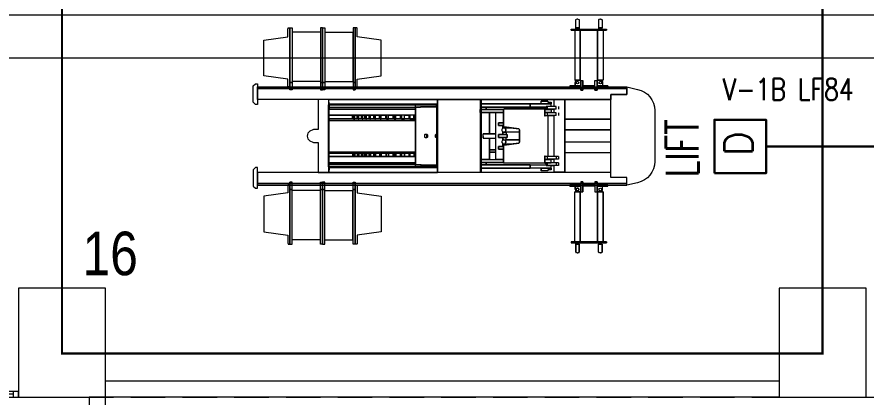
# Model space of a CAD drawing. Header units: metres. Extents: x -13621 to 152406, y -16073 to 22221.
# Drawn here: x 2259 to 3040, y 0 to 349 of the extents above; entities that cross this region are included whole.
import ezdxf
from ezdxf.enums import TextEntityAlignment as Align

# ---------------------------------------------------------------- set-up
doc = ezdxf.new("R2010")
doc.units = ezdxf.units.M
doc.header["$LTSCALE"] = 100
doc.header["$MEASUREMENT"] = 0
for name, pattern in [('DOT2', [0.125, 0, -0.125]), ('HIDDEN', [0.375, 0.25, -0.125]), ('HIDDEN2', [4.7625, 3.175, -1.5875])]:
    doc.linetypes.add(name, pattern=pattern)
doc.layers.get('0').update_dxf_attribs({"color": 9, "lineweight": 9})
for name, color, linetype, lineweight in [('00', 9, 'Continuous', 9), ('01', 9, 'Continuous', 9), ('06B', 9, 'Continuous', 9), ('06D', 9, 'Continuous', 9), ('10', 9, 'Continuous', 9), ('15', 9, 'Continuous', 9), ('20', 9, 'DOT2', 9), ('21', 9, 'Continuous', 9), ('32-ekipman', 9, 'Continuous', 9), ('Data  Tavan', 170, 'Continuous', 30), ('E-DATA LIFT PRIZI', 7, 'Continuous', 30), ('E-YAZI', 7, 'Continuous', 30)]:
    doc.layers.add(name, color=color, linetype=linetype, lineweight=lineweight)
doc.styles.add('E-YAZI', font='txttw.shx')
doc.styles.add('MuuM_TEXT-STANDART', font='ARIALN.TTF')

# ---------------------------------------------------------------- blocks, each defined once
blk = doc.blocks.new('E-DATA LIFT PRIZI')
at = {"layer": 'E-DATA LIFT PRIZI', "color": 2}
blk.add_line((0, 0), (0, 41.99), dxfattribs=at)
blk.add_lwpolyline([(-24.58, 89.56), (24.58, 89.56), (24.58, 41.99), (-24.58, 41.99)], close=True, dxfattribs=at)
at = {"layer": 'E-DATA LIFT PRIZI', "color": 2, "style": 'E-YAZI', "width": 0.7}
blk.add_text('LIFT', height=30, dxfattribs=at).set_placement((-28.02, 104.21))
at = {"layer": 'E-DATA LIFT PRIZI', "color": 2, "style": 'E-YAZI'}
blk.add_text('D', height=25.6, dxfattribs=at).set_placement((-8.79, 54.59))
blk = doc.blocks.new('2.bod.sitatik')
at = {"layer": '01'}
for points in [[(2260, -8630), (2340, -8630), (2340, -8530), (2260, -8530)], [(2960, -8630), (3040, -8630), (3040, -8530), (2960, -8530)]]:
    blk.add_lwpolyline(points, close=True, dxfattribs=at)
blk = doc.blocks.new('p-işyeri')
at = {"color": 0, "const_width": 2}
blk.add_lwpolyline([(200, 0), (200, 700), (-200, 700), (-200, 0)], close=True, dxfattribs=at)
blk = doc.blocks.new('A$C599603B5')
at = {"linetype": 'Continuous'}
for p, q in [((1.4089, 2.9978), (1.4089, 3.655)), ((0.0786, 3.371), (0.0786, 3.3364)), ((2.0691, 3.371), (2.0691, 3.3364)), ((0.5826, 3.3564), (0.0786, 3.3564)), ((0.0786, 3.3564), (0.6506, 3.3564)), ((0.0786, 3.3564), (0.0786, 3.3364)), ((0.0786, 3.3564), (0.0786, 3.3364)), ((0.0786, 3.3564), (0.5826, 3.3564)), ((0.0786, 3.3364), (0.6506, 3.3364)), ((0.0786, 3.3364), (0.5826, 3.3364)), ((0.1186, 3.0769), (0.1186, 3.3359)), ((0.1186, 3.3359), (0.5716, 3.3359)), ((0.1186, 3.0769), (0.1186, 3.3359)), ((0.5716, 3.0769), (0.5716, 3.3359)), ((0.5716, 3.0769), (0.5716, 3.3359)), ((0.5826, 3.3364), (0.5826, 3.3564)), ((0.5826, 3.3364), (0.5826, 3.3564)), ((0.5826, 3.3564), (0.5826, 3.3364)), ((0.6506, 3.3564), (0.5826, 3.3564)), ((0.5826, 3.3364), (0.6506, 3.3364)), ((0.6381, 3.0764), (0.6381, 3.3364)), ((0.6506, 3.3364), (0.6506, 3.3564)), ((0.6506, 3.3364), (0.6506, 3.3564)), ((2.0691, 3.3564), (1.4971, 3.3564)), ((1.4971, 3.3364), (1.4971, 3.3564)), ((1.4971, 3.3364), (1.4971, 3.3564)), ((1.4971, 3.3564), (1.5651, 3.3564)), ((2.0691, 3.3364), (1.4971, 3.3364)), ((1.5651, 3.3364), (1.4971, 3.3364)), ((1.5096, 3.0764), (1.5096, 3.3364)), ((1.5651, 3.3564), (2.0691, 3.3564)), ((1.5651, 3.3364), (1.5651, 3.3564)), ((1.5651, 3.3364), (1.5651, 3.3564)), ((1.5651, 3.3564), (1.5651, 3.3364)), ((2.0691, 3.3564), (1.5651, 3.3564)), ((2.0691, 3.3364), (1.5651, 3.3364)), ((1.5761, 3.0769), (1.5761, 3.3359)), ((2.0291, 3.3359), (1.5761, 3.3359)), ((1.5761, 3.0769), (1.5761, 3.3359)), ((2.0291, 3.0769), (2.0291, 3.3359)), ((2.0291, 3.0769), (2.0291, 3.3359)), ((2.0691, 3.3564), (2.0691, 3.3364)), ((2.0691, 3.3564), (2.0691, 3.3364)), ((0.0786, 3.0764), (0.6506, 3.0764)), ((0.0786, 3.0564), (0.0786, 3.0764)), ((0.0786, 3.0564), (0.0786, 3.0764)), ((0.0786, 3.0764), (0.5826, 3.0764)), ((0.0786, 3.0564), (0.6506, 3.0564)), ((0.0786, 3.0564), (0.0786, 3.0364)), ((0.0786, 3.0564), (0.0786, 3.0364)), ((0.5826, 3.0564), (0.0786, 3.0564)), ((0.0786, 3.0564), (0.6506, 3.0564)), ((0.5826, 3.0564), (0.0786, 3.0564)), ((0.1186, 3.0769), (0.5716, 3.0769)), ((0.5826, 3.0764), (0.5826, 3.0564)), ((0.5826, 3.0764), (0.5826, 3.0564)), ((0.5826, 3.0564), (0.5826, 3.0764)), ((0.5826, 3.0764), (0.6506, 3.0764)), ((0.5826, 3.0364), (0.5826, 3.0564)), ((0.5826, 3.0364), (0.5826, 3.0564)), ((0.5826, 3.0564), (0.5826, 3.0364)), ((0.6506, 3.0564), (0.5826, 3.0564)), ((0.6506, 3.0564), (0.5826, 3.0564)), ((0.6506, 3.0764), (0.6506, 3.0564)), ((0.6506, 3.0764), (0.6506, 3.0564)), ((0.6506, 3.0364), (0.6506, 3.0564)), ((0.6506, 3.0364), (0.6506, 3.0564)), ((2.0691, 3.0764), (1.4971, 3.0764)), ((1.4971, 3.0764), (1.4971, 3.0564)), ((1.5651, 3.0764), (1.4971, 3.0764)), ((1.4971, 3.0764), (1.4971, 3.0564)), ((2.0691, 3.0564), (1.4971, 3.0564)), ((1.4971, 3.0364), (1.4971, 3.0564)), ((1.4971, 3.0364), (1.4971, 3.0564)), ((1.4971, 3.0564), (1.5651, 3.0564)), ((2.0691, 3.0564), (1.4971, 3.0564)), ((1.4971, 3.0564), (1.5651, 3.0564)), ((1.5651, 3.0764), (1.5651, 3.0564)), ((2.0691, 3.0764), (1.5651, 3.0764)), ((1.5651, 3.0764), (1.5651, 3.0564)), ((1.5651, 3.0564), (1.5651, 3.0764)), ((1.5651, 3.0364), (1.5651, 3.0564)), ((1.5651, 3.0364), (1.5651, 3.0564)), ((1.5651, 3.0564), (2.0691, 3.0564)), ((1.5651, 3.0564), (1.5651, 3.0364)), ((1.5651, 3.0564), (2.0691, 3.0564)), ((2.0291, 3.0769), (1.5761, 3.0769)), ((2.0691, 3.0564), (2.0691, 3.0764)), ((2.0691, 3.0564), (2.0691, 3.0764)), ((2.0691, 3.0564), (2.0691, 3.0364)), ((2.0691, 3.0564), (2.0691, 3.0364)), ((0.0786, 3.0364), (0.6506, 3.0364)), ((0.0786, 3.0364), (0.5826, 3.0364)), ((0.1186, 3.0359), (0.5716, 3.0359)), ((0.1186, 3.0359), (0.1186, 2.7769)), ((0.1186, 3.0359), (0.1186, 2.7769)), ((0.5716, 3.0359), (0.5716, 2.7769)), ((0.5716, 3.0359), (0.5716, 2.7769)), ((0.5826, 3.0364), (0.6506, 3.0364)), ((0.6381, 3.0364), (0.6381, 2.7764)), ((1.3592, 3.0065), (0.7892, 3.0065)), ((0.7892, 3.0055), (0.7892, 2.0065)), ((0.7892, 3.0005), (1.3592, 3.0005)), ((0.7892, 2.9945), (1.3592, 2.9945)), ((0.8132, 2.9945), (0.8132, 2.2025)), ((0.8272, 2.9945), (0.8272, 2.2025)), ((0.8842, 2.9945), (0.8842, 2.7715)), ((0.9157, 2.7715), (0.9157, 2.9945)), ((0.9262, 2.2025), (0.9262, 2.9945)), ((1.2162, 2.2025), (1.2162, 2.9945)), ((1.2327, 2.7715), (1.2327, 2.9945)), ((1.2642, 2.9945), (1.2642, 2.7715)), ((1.3212, 2.9945), (1.3212, 2.2025)), ((1.3352, 2.9945), (1.3352, 2.2025)), ((1.3592, 3.0055), (1.3592, 2.0065)), ((1.4089, 2.9965), (1.4089, 0.405)), ((2.0691, 3.0364), (1.4971, 3.0364)), ((1.5651, 3.0364), (1.4971, 3.0364)), ((1.5096, 3.0364), (1.5096, 2.7764)), ((2.0691, 3.0364), (1.5651, 3.0364)), ((2.0291, 3.0359), (1.5761, 3.0359)), ((1.5761, 3.0359), (1.5761, 2.7769)), ((1.5761, 3.0359), (1.5761, 2.7769)), ((2.0291, 3.0359), (2.0291, 2.7769)), ((2.0291, 3.0359), (2.0291, 2.7769)), ((0.0786, 2.7418), (0.0786, 2.7764)), ((0.0786, 2.7764), (0.6506, 2.7764)), ((0.0786, 2.7564), (0.0786, 2.7764)), ((0.0786, 2.7564), (0.0786, 2.7764)), ((0.0786, 2.7764), (0.5826, 2.7764)), ((0.5826, 2.7564), (0.0786, 2.7564)), ((0.0786, 2.7564), (0.6506, 2.7564)), ((0.0786, 2.7564), (0.5826, 2.7564)), ((0.1186, 2.7769), (0.5716, 2.7769)), ((0.5826, 2.7764), (0.5826, 2.7564)), ((0.5826, 2.7764), (0.5826, 2.7564)), ((0.5826, 2.7564), (0.5826, 2.7764)), ((0.5826, 2.7764), (0.6506, 2.7764)), ((0.6506, 2.7564), (0.5826, 2.7564)), ((0.6506, 2.7764), (0.6506, 2.7564)), ((0.6506, 2.7764), (0.6506, 2.7564)), ((0.9157, 2.7825), (0.8842, 2.7825)), ((0.8842, 2.7715), (0.9157, 2.7715)), ((0.8842, 2.7605), (0.8842, 2.7295)), ((0.9157, 2.7605), (0.8842, 2.7605)), ((0.9157, 2.7373), (0.8842, 2.7373)), ((0.9067, 2.7295), (0.9067, 2.7373)), ((0.9157, 2.7373), (0.9157, 2.7605)), ((1.2327, 2.7825), (1.2642, 2.7825)), ((1.2642, 2.7715), (1.2327, 2.7715)), ((1.2327, 2.7373), (1.2327, 2.7605)), ((1.2327, 2.7605), (1.2642, 2.7605)), ((1.2327, 2.7373), (1.2642, 2.7373)), ((1.2417, 2.7295), (1.2417, 2.7373)), ((1.2642, 2.7605), (1.2642, 2.7295)), ((2.0691, 2.7764), (1.4971, 2.7764)), ((1.4971, 2.7764), (1.4971, 2.7564)), ((1.5651, 2.7764), (1.4971, 2.7764)), ((1.4971, 2.7764), (1.4971, 2.7564)), ((2.0691, 2.7564), (1.4971, 2.7564)), ((1.4971, 2.7564), (1.5651, 2.7564)), ((1.5651, 2.7764), (1.5651, 2.7564)), ((2.0691, 2.7764), (1.5651, 2.7764)), ((1.5651, 2.7764), (1.5651, 2.7564)), ((1.5651, 2.7564), (1.5651, 2.7764)), ((1.5651, 2.7564), (2.0691, 2.7564)), ((2.0691, 2.7564), (1.5651, 2.7564)), ((2.0291, 2.7769), (1.5761, 2.7769)), ((2.0691, 2.7418), (2.0691, 2.7764)), ((2.0691, 2.7564), (2.0691, 2.7764)), ((2.0691, 2.7564), (2.0691, 2.7764)), ((0.8842, 2.7295), (0.9067, 2.7295)), ((0.8842, 2.7225), (0.8842, 2.6915)), ((0.9157, 2.7225), (0.8842, 2.7225)), ((0.9157, 2.6993), (0.8842, 2.6993)), ((0.8842, 2.6915), (0.9067, 2.6915)), ((0.8842, 2.6845), (0.8842, 2.659)), ((0.9157, 2.6845), (0.8842, 2.6845)), ((0.9157, 2.6668), (0.8842, 2.6668)), ((0.8842, 2.659), (0.9067, 2.659)), ((0.9067, 2.6915), (0.9067, 2.6993)), ((0.9067, 2.659), (0.9067, 2.6668)), ((0.9157, 2.6993), (0.9157, 2.7225)), ((0.9157, 2.6668), (0.9157, 2.6845)), ((1.2327, 2.6993), (1.2327, 2.7225)), ((1.2327, 2.7225), (1.2642, 2.7225)), ((1.2327, 2.6993), (1.2642, 2.6993)), ((1.2327, 2.6668), (1.2327, 2.6845)), ((1.2327, 2.6845), (1.2642, 2.6845)), ((1.2327, 2.6668), (1.2642, 2.6668)), ((1.2642, 2.7295), (1.2417, 2.7295)), ((1.2417, 2.6915), (1.2417, 2.6993)), ((1.2642, 2.6915), (1.2417, 2.6915)), ((1.2417, 2.659), (1.2417, 2.6668)), ((1.2642, 2.659), (1.2417, 2.659)), ((1.2642, 2.7225), (1.2642, 2.6915)), ((1.2642, 2.6845), (1.2642, 2.659)), ((0.8842, 2.652), (0.8842, 2.621)), ((0.9157, 2.652), (0.8842, 2.652)), ((0.9157, 2.6288), (0.8842, 2.6288)), ((0.8842, 2.621), (0.9067, 2.621)), ((0.8842, 2.614), (0.8842, 2.5765)), ((0.9157, 2.614), (0.8842, 2.614)), ((0.9157, 2.5843), (0.8842, 2.5843)), ((0.9067, 2.621), (0.9067, 2.6288)), ((0.9067, 2.5765), (0.9067, 2.5843)), ((0.9157, 2.6288), (0.9157, 2.652)), ((0.9157, 2.5843), (0.9157, 2.614)), ((1.2327, 2.6288), (1.2327, 2.652)), ((1.2327, 2.652), (1.2642, 2.652)), ((1.2327, 2.6288), (1.2642, 2.6288)), ((1.2327, 2.5843), (1.2327, 2.614)), ((1.2327, 2.614), (1.2642, 2.614)), ((1.2327, 2.5843), (1.2642, 2.5843)), ((1.2417, 2.621), (1.2417, 2.6288)), ((1.2642, 2.621), (1.2417, 2.621)), ((1.2417, 2.5765), (1.2417, 2.5843)), ((1.2642, 2.652), (1.2642, 2.621)), ((1.2642, 2.614), (1.2642, 2.5765)), ((0.8842, 2.5765), (0.9067, 2.5765)), ((0.8842, 2.5695), (0.8842, 2.525)), ((0.9157, 2.5695), (0.8842, 2.5695)), ((0.9157, 2.5328), (0.8842, 2.5328)), ((0.8842, 2.525), (0.9067, 2.525)), ((0.8842, 2.518), (0.8842, 2.467)), ((0.9157, 2.518), (0.8842, 2.518)), ((0.9067, 2.525), (0.9067, 2.5328)), ((0.9157, 2.5328), (0.9157, 2.5695)), ((0.9157, 2.4748), (0.9157, 2.518)), ((1.2327, 2.5328), (1.2327, 2.5695)), ((1.2327, 2.5695), (1.2642, 2.5695)), ((1.2327, 2.5328), (1.2642, 2.5328)), ((1.2327, 2.4748), (1.2327, 2.518)), ((1.2327, 2.518), (1.2642, 2.518)), ((1.2642, 2.5765), (1.2417, 2.5765)), ((1.2417, 2.525), (1.2417, 2.5328)), ((1.2642, 2.525), (1.2417, 2.525)), ((1.2642, 2.5695), (1.2642, 2.525)), ((1.2642, 2.518), (1.2642, 2.467)), ((0.9157, 2.4748), (0.8842, 2.4748)), ((0.8842, 2.467), (0.9067, 2.467)), ((0.8842, 2.45), (0.8842, 2.399)), ((0.9157, 2.45), (0.8842, 2.45)), ((0.9067, 2.467), (0.9067, 2.4748)), ((0.9157, 2.4068), (0.9157, 2.45)), ((1.2327, 2.4748), (1.2642, 2.4748)), ((1.2327, 2.4068), (1.2327, 2.45)), ((1.2327, 2.45), (1.2642, 2.45)), ((1.2417, 2.467), (1.2417, 2.4748)), ((1.2642, 2.467), (1.2417, 2.467)), ((1.2642, 2.45), (1.2642, 2.399)), ((0.9157, 2.4068), (0.8842, 2.4068)), ((0.8842, 2.399), (0.9067, 2.399)), ((0.8842, 2.382), (0.8842, 2.331)), ((0.9157, 2.382), (0.8842, 2.382)), ((0.9067, 2.399), (0.9067, 2.4068)), ((0.9157, 2.3388), (0.9157, 2.382)), ((1.2327, 2.4068), (1.2642, 2.4068)), ((1.2327, 2.3388), (1.2327, 2.382)), ((1.2327, 2.382), (1.2642, 2.382)), ((1.2417, 2.399), (1.2417, 2.4068)), ((1.2642, 2.399), (1.2417, 2.399)), ((1.2642, 2.382), (1.2642, 2.331)), ((0.9157, 2.3388), (0.8842, 2.3388)), ((0.8842, 2.331), (0.9067, 2.331)), ((0.8842, 2.304), (0.8842, 2.253)), ((0.9157, 2.304), (0.8842, 2.304)), ((0.9067, 2.331), (0.9067, 2.3388)), ((0.9157, 2.2608), (0.9157, 2.304)), ((1.2327, 2.3388), (1.2642, 2.3388)), ((1.2327, 2.2608), (1.2327, 2.304)), ((1.2327, 2.304), (1.2642, 2.304)), ((1.2417, 2.331), (1.2417, 2.3388)), ((1.2642, 2.331), (1.2417, 2.331)), ((1.2642, 2.304), (1.2642, 2.253)), ((0.8092, 2.2056), (0.7892, 2.2056)), ((0.8092, 2.1565), (0.8092, 2.2055)), ((1.3382, 2.2025), (0.8102, 2.2025)), ((0.8102, 2.1504), (0.8102, 2.2025)), ((0.9157, 2.2608), (0.8842, 2.2608)), ((0.8842, 2.253), (0.9067, 2.253)), ((0.8842, 2.216), (0.8842, 2.2025)), ((0.9157, 2.216), (0.8842, 2.216)), ((0.9067, 2.253), (0.9067, 2.2608)), ((0.9157, 2.2025), (0.9157, 2.216)), ((1.2327, 2.2608), (1.2642, 2.2608)), ((1.2327, 2.2025), (1.2327, 2.216)), ((1.2327, 2.216), (1.2642, 2.216)), ((1.2417, 2.253), (1.2417, 2.2608)), ((1.2642, 2.253), (1.2417, 2.253)), ((1.2642, 2.216), (1.2642, 2.2025)), ((1.3382, 2.1504), (1.3382, 2.2025)), ((1.3592, 2.2056), (1.3392, 2.2056)), ((1.3392, 2.1565), (1.3392, 2.2055)), ((0.8052, 2.1556), (0.8062, 2.1556)), ((0.8052, 2.0065), (0.8052, 2.1556)), ((0.8052, 2.1479), (0.8062, 2.1479)), ((1.0612, 2.1116), (1.0612, 2.0959)), ((1.0872, 2.1116), (1.0864, 2.1144)), ((1.0872, 2.0959), (1.0872, 2.1116)), ((1.3432, 2.1556), (1.3422, 2.1556)), ((1.3432, 2.1479), (1.3422, 2.1479)), ((1.3432, 2.0065), (1.3432, 2.1556)), ((1.0612, 2.1036), (1.062, 2.1008)), ((1.062, 2.1008), (1.0642, 2.0984)), ((1.0841, 2.0984), (1.0864, 2.1008)), ((0.7389, 1.9985), (1.4089, 1.9985)), ((0.7389, 1.9985), (1.4089, 1.9985)), ((1.4089, 1.9975), (0.7389, 1.9975)), ((1.0612, 2.0123), (1.0612, 2.0065)), ((1.0872, 2.0123), (1.0864, 2.0151)), ((1.0872, 2.0065), (1.0872, 2.0123)), ((1.4089, 1.5975), (0.7389, 1.5975)), ((0.7389, 1.5975), (1.4089, 1.5975)), ((0.7389, 1.5975), (0.7792, 1.5975)), ((1.4092, 1.6065), (0.7392, 1.6065)), ((0.7792, 0.9555), (0.7792, 1.6065)), ((0.8092, 1.6065), (0.8092, 0.9985)), ((0.8292, 1.6065), (0.8292, 1.3906)), ((0.8592, 1.6065), (0.8592, 1.3906)), ((1.0542, 1.5754), (1.0542, 1.461)), ((1.0882, 1.5801), (1.0602, 1.5801)), ((1.0942, 1.5754), (1.0942, 1.461)), ((1.2892, 1.6065), (1.2892, 1.3906)), ((1.3192, 1.6065), (1.3192, 1.3906)), ((1.3392, 0.9985), (1.3392, 1.6065)), ((1.3692, 0.9555), (1.3692, 1.6065)), ((1.3692, 1.5975), (1.4089, 1.5975)), ((0.8092, 1.5505), (0.8292, 1.5505)), ((0.8592, 1.5212), (1.0542, 1.5212)), ((0.9262, 1.461), (0.9262, 1.5212)), ((0.9482, 1.5212), (0.9482, 1.461)), ((1.0942, 1.5212), (1.2892, 1.5212)), ((1.3192, 1.5505), (1.3392, 1.5505)), ((0.8592, 1.461), (1.2892, 1.461)), ((0.9777, 1.4382), (0.9527, 1.4382)), ((0.9527, 1.4382), (0.9527, 1.3906)), ((0.9777, 1.4382), (0.9777, 1.3906)), ((1.0617, 1.4382), (1.0617, 1.3567)), ((1.0617, 1.4382), (1.0867, 1.4382)), ((1.0867, 1.4382), (1.0867, 1.3567)), ((1.1707, 1.4382), (1.1957, 1.4382)), ((1.1707, 1.4382), (1.1707, 1.3906)), ((1.1957, 1.4382), (1.1957, 1.3906)), ((0.8242, 0.9985), (0.8242, 1.3865)), ((0.8284, 1.3905), (0.8294, 1.3906)), ((0.9807, 1.3906), (0.8294, 1.3906)), ((0.9782, 1.3942), (0.9777, 1.3942)), ((0.9992, 1.3967), (0.9782, 1.3967)), ((0.9782, 1.3906), (0.9782, 1.3967)), ((1.0092, 1.2513), (0.9907, 1.3848)), ((0.9992, 1.3667), (0.9932, 1.3667)), ((0.9992, 1.3667), (0.9992, 1.3967)), ((1.0007, 1.3942), (0.9992, 1.3942)), ((1.0004, 1.3839), (0.9997, 1.3887)), ((0.9997, 1.3201), (0.9997, 1.3692)), ((1.0402, 1.3942), (1.0387, 1.3942)), ((1.0397, 1.2456), (1.0397, 1.3692)), ((1.0402, 1.3967), (1.0612, 1.3967)), ((1.0402, 1.3967), (1.0402, 1.3667)), ((1.0402, 1.3667), (1.0612, 1.3667)), ((1.0612, 1.3967), (1.0612, 1.3667)), ((1.0617, 1.3942), (1.0612, 1.3942)), ((1.0617, 1.3692), (1.0612, 1.3692)), ((1.0617, 1.3567), (1.0867, 1.3567)), ((1.0872, 1.3942), (1.0867, 1.3942)), ((1.0872, 1.3692), (1.0867, 1.3692)), ((1.1082, 1.3967), (1.0872, 1.3967)), ((1.0872, 1.3667), (1.0872, 1.3967)), ((1.1082, 1.3667), (1.0872, 1.3667)), ((1.1082, 1.3667), (1.1082, 1.3967)), ((1.1097, 1.3942), (1.1082, 1.3942)), ((1.1094, 1.3839), (1.1087, 1.3887)), ((1.1087, 1.2456), (1.1087, 1.3692)), ((1.1577, 1.3848), (1.1392, 1.2513)), ((1.1492, 1.3942), (1.1477, 1.3942)), ((1.1487, 1.3201), (1.1487, 1.3692)), ((1.1492, 1.3967), (1.1702, 1.3967)), ((1.1492, 1.3967), (1.1492, 1.3667)), ((1.1492, 1.3667), (1.1552, 1.3667)), ((1.319, 1.3906), (1.1676, 1.3906)), ((1.1702, 1.3967), (1.1702, 1.3906)), ((1.1707, 1.3942), (1.1702, 1.3942)), ((1.3242, 0.9985), (1.3242, 1.3865)), ((1.1292, 1.2456), (1.0192, 1.2456)), ((0.8092, 1.1469), (0.7792, 1.1469)), ((1.3392, 1.1469), (1.3692, 1.1469)), ((0.7782, 1.0435), (0.7535, 1.0435)), ((0.7535, 0.9846), (0.7535, 1.0435)), ((0.7782, 0.9515), (0.7782, 1.0435)), ((1.3702, 1.0435), (1.3949, 1.0435)), ((1.3702, 0.9515), (1.3702, 1.0435)), ((1.3949, 0.9846), (1.3949, 1.0435)), ((0.8029, 0.8863), (0.8029, 0.9895)), ((0.8279, 0.9895), (0.8029, 0.9895)), ((0.8279, 0.9895), (0.8029, 0.9895)), ((0.8029, 0.9895), (0.8029, 0.9275)), ((0.8279, 0.8863), (0.8279, 0.9895)), ((0.8279, 0.9275), (0.8279, 0.9895)), ((0.8292, 1.0123), (0.8292, 0.9555)), ((0.8294, 1.0123), (0.8892, 1.0123)), ((0.8592, 1.0123), (0.8592, 0.9555)), ((0.8849, 0.9895), (0.8599, 0.9895)), ((0.8599, 0.8863), (0.8599, 0.9895)), ((0.8849, 0.9895), (0.8599, 0.9895)), ((0.8599, 0.9895), (0.8599, 0.9275)), ((0.8849, 0.8863), (0.8849, 0.9895)), ((0.8849, 0.9275), (0.8849, 0.9895)), ((0.892, 1.0097), (0.8914, 1.0091)), ((0.8922, 1.0104), (0.892, 1.0097)), ((1.2564, 1.0097), (1.2562, 1.0104)), ((1.257, 1.0091), (1.2564, 1.0097)), ((1.2592, 1.0123), (1.319, 1.0123)), ((1.2879, 0.9895), (1.2629, 0.9895)), ((1.2629, 0.9075), (1.2629, 0.9895)), ((1.2879, 0.9895), (1.2629, 0.9895)), ((1.2629, 0.9895), (1.2629, 0.9275)), ((1.2879, 0.9075), (1.2879, 0.9895)), ((1.2879, 0.9275), (1.2879, 0.9895)), ((1.2892, 1.0108), (1.2892, 0.9555)), ((1.32, 1.0122), (1.319, 1.0123)), ((1.3192, 1.0108), (1.3192, 0.9555)), ((1.3449, 0.9895), (1.3199, 0.9895)), ((1.3199, 0.9075), (1.3199, 0.9895)), ((1.3449, 0.9895), (1.3199, 0.9895)), ((1.3199, 0.9895), (1.3199, 0.9275)), ((1.3449, 0.9075), (1.3449, 0.9895)), ((1.3449, 0.9275), (1.3449, 0.9895)), ((0.8029, 0.9275), (0.7399, 0.9275)), ((0.7399, 0.8275), (0.7399, 0.9275)), ((0.8029, 0.9275), (0.7399, 0.9275)), ((0.8279, 0.9075), (0.8029, 0.9075)), ((0.8279, 0.8863), (0.8029, 0.8863)), ((0.8599, 0.9275), (0.8279, 0.9275)), ((0.8599, 0.9275), (0.8279, 0.9275)), ((0.8849, 0.9075), (0.8599, 0.9075)), ((0.8849, 0.8863), (0.8599, 0.8863)), ((1.2629, 0.9275), (0.8849, 0.9275)), ((1.2629, 0.9275), (0.8849, 0.9275)), ((1.2629, 0.9075), (1.2879, 0.9075)), ((1.2879, 0.8863), (1.2629, 0.8863)), ((1.3199, 0.9275), (1.2879, 0.9275)), ((1.3199, 0.9275), (1.2879, 0.9275)), ((1.3199, 0.9075), (1.3449, 0.9075)), ((1.3449, 0.8863), (1.3199, 0.8863)), ((1.4079, 0.9275), (1.3449, 0.9275)), ((1.4079, 0.9275), (1.3449, 0.9275)), ((1.4079, 0.8275), (1.4079, 0.9275)), ((1.4079, 0.8275), (0.7399, 0.8275)), ((0.7399, 0.8275), (0.9179, 0.8268)), ((0.9179, 0.8268), (1.0179, 0.8268)), ((0.9179, 0.405), (0.9179, 0.8268)), ((0.9179, 0.405), (0.9179, 0.8268)), ((1.0179, 0.405), (1.0179, 0.8268)), ((1.0179, 0.405), (1.0179, 0.8268)), ((1.0179, 0.8268), (1.1299, 0.8268)), ((1.1299, 0.8268), (1.2299, 0.8268)), ((1.1299, 0.8268), (1.1299, 0.405)), ((1.1299, 0.405), (1.1299, 0.8268)), ((1.2299, 0.405), (1.2299, 0.8275)), ((1.2299, 0.8275), (1.4079, 0.8275)), ((1.2299, 0.8268), (1.2299, 0.405)), ((0.0002, 0.7127), (0.0019, 0.7221)), ((0.0002, 0.7127), (0.0019, 0.7221)), ((0.0002, 0.7075), (0.0019, 0.6981)), ((0.0019, 0.6981), (0.0002, 0.7075)), ((0.08, 0.7262), (0.0068, 0.7262)), ((0.0068, 0.7262), (0.08, 0.7262)), ((0.08, 0.694), (0.08, 0.7262)), ((0.08, 0.7262), (0.08, 0.725)), ((0.08, 0.725), (0.091, 0.725)), ((0.08, 0.725), (0.08, 0.6952)), ((0.091, 0.725), (0.08, 0.725)), ((0.08, 0.725), (0.08, 0.6952)), ((0.101, 0.7681), (0.091, 0.7681)), ((0.091, 0.7681), (0.091, 0.4421)), ((0.101, 0.7681), (0.091, 0.7681)), ((0.091, 0.7681), (0.091, 0.4421)), ((0.091, 0.6952), (0.091, 0.725)), ((0.101, 0.7681), (0.101, 0.4421)), ((0.101, 0.4421), (0.101, 0.7681)), ((0.101, 0.7351), (0.561, 0.7351)), ((0.101, 0.6851), (0.101, 0.7351)), ((0.101, 0.7351), (0.561, 0.7351)), ((0.101, 0.7351), (0.561, 0.7351)), ((0.101, 0.6851), (0.101, 0.7351)), ((0.561, 0.7101), (0.561, 0.7351)), ((0.561, 0.7351), (0.561, 0.6851)), ((0.561, 0.7351), (0.561, 0.6851)), ((0.561, 0.6802), (0.561, 0.7082)), ((0.561, 0.7082), (0.561, 0.6801)), ((0.584, 0.7312), (0.612, 0.7312)), ((0.612, 0.7312), (0.584, 0.7312)), ((0.612, 0.7801), (0.622, 0.7801)), ((0.612, 0.7801), (0.612, 0.6801)), ((0.612, 0.6801), (0.612, 0.7801)), ((0.612, 0.7801), (0.622, 0.7801)), ((0.612, 0.6801), (0.612, 0.7312)), ((0.622, 0.6801), (0.622, 0.7801)), ((0.622, 0.7801), (0.622, 0.6801)), ((1.5357, 0.7801), (1.5257, 0.7801)), ((1.5257, 0.6801), (1.5257, 0.7801)), ((1.5357, 0.7801), (1.5357, 0.6801)), ((1.5637, 0.7312), (1.5357, 0.7312)), ((2.0467, 0.7351), (1.5867, 0.7351)), ((1.5867, 0.7101), (1.5867, 0.7351)), ((1.5867, 0.6802), (1.5867, 0.7082)), ((2.0467, 0.7681), (2.0567, 0.7681)), ((2.0467, 0.7681), (2.0467, 0.4421)), ((2.0567, 0.7681), (2.0567, 0.4421)), ((2.0677, 0.725), (2.0567, 0.725)), ((2.1475, 0.7127), (2.1459, 0.7221)), ((2.1475, 0.7075), (2.1459, 0.6981)), ((0.0068, 0.694), (0.08, 0.694)), ((0.08, 0.694), (0.0068, 0.694)), ((0.08, 0.6952), (0.091, 0.6952)), ((0.08, 0.6952), (0.08, 0.694)), ((0.08, 0.6952), (0.091, 0.6952)), ((0.101, 0.6851), (0.561, 0.6851)), ((0.561, 0.6851), (0.101, 0.6851)), ((0.561, 0.6851), (0.101, 0.6851)), ((0.561, 0.6801), (0.561, 0.6802)), ((0.561, 0.6801), (0.562, 0.6801)), ((0.561, 0.6801), (0.612, 0.6801)), ((0.652, 0.6801), (0.562, 0.6801)), ((0.562, 0.6801), (0.562, 0.6601)), ((0.652, 0.6801), (0.562, 0.6801)), ((0.562, 0.6801), (0.562, 0.6601)), ((0.652, 0.6601), (0.562, 0.6601)), ((0.562, 0.6601), (0.652, 0.6601)), ((0.622, 0.6801), (0.612, 0.6801)), ((0.612, 0.5501), (0.612, 0.6601)), ((0.612, 0.5501), (0.612, 0.6601)), ((0.612, 0.6601), (0.622, 0.6601)), ((0.622, 0.5501), (0.622, 0.6601)), ((0.622, 0.6601), (0.622, 0.5501)), ((0.622, 0.6601), (0.622, 0.5501)), ((0.652, 0.6801), (0.652, 0.6601)), ((0.652, 0.6601), (0.652, 0.6801)), ((1.4957, 0.6801), (1.5857, 0.6801)), ((1.4957, 0.6801), (1.4957, 0.6601)), ((1.4957, 0.6601), (1.5857, 0.6601)), ((1.5257, 0.5501), (1.5257, 0.6601)), ((1.5257, 0.6601), (1.5257, 0.5501)), ((1.5357, 0.5501), (1.5357, 0.6601)), ((1.5857, 0.6801), (1.5857, 0.6601)), ((1.5867, 0.6801), (1.5857, 0.6801)), ((2.0467, 0.6851), (1.5867, 0.6851)), ((1.5867, 0.6801), (1.5867, 0.6802)), ((2.0677, 0.6952), (2.0567, 0.6952)), ((0.652, 0.5501), (0.562, 0.5501)), ((0.562, 0.5501), (0.562, 0.5301)), ((0.652, 0.5501), (0.562, 0.5501)), ((0.562, 0.5501), (0.562, 0.5301)), ((0.622, 0.5501), (0.612, 0.5501)), ((0.652, 0.5501), (0.622, 0.5501)), ((0.652, 0.5501), (0.652, 0.5301)), ((0.652, 0.5301), (0.652, 0.5501)), ((1.4957, 0.5501), (1.5857, 0.5501)), ((1.4957, 0.5501), (1.4957, 0.5301)), ((1.4957, 0.5501), (1.5257, 0.5501)), ((1.5857, 0.5501), (1.5857, 0.5301)), ((0.0002, 0.5027), (0.0019, 0.5121)), ((0.0002, 0.5027), (0.0019, 0.5121)), ((0.0002, 0.4975), (0.0019, 0.4881)), ((0.0019, 0.4881), (0.0002, 0.4975)), ((0.0068, 0.5162), (0.08, 0.5162)), ((0.0068, 0.5162), (0.08, 0.5162)), ((0.0068, 0.484), (0.08, 0.484)), ((0.08, 0.484), (0.0068, 0.484)), ((0.08, 0.484), (0.08, 0.5162)), ((0.08, 0.5162), (0.08, 0.515)), ((0.08, 0.515), (0.091, 0.515)), ((0.08, 0.515), (0.08, 0.4852)), ((0.091, 0.515), (0.08, 0.515)), ((0.08, 0.515), (0.08, 0.4852)), ((0.08, 0.4852), (0.091, 0.4852)), ((0.08, 0.4852), (0.08, 0.484)), ((0.08, 0.4852), (0.091, 0.4852)), ((0.091, 0.4852), (0.091, 0.515)), ((0.101, 0.5251), (0.561, 0.5251)), ((0.561, 0.5251), (0.101, 0.5251)), ((0.101, 0.5251), (0.101, 0.4751)), ((0.101, 0.5251), (0.561, 0.5251)), ((0.101, 0.4751), (0.101, 0.5251)), ((0.101, 0.4751), (0.561, 0.4751)), ((0.101, 0.4751), (0.561, 0.4751)), ((0.561, 0.4751), (0.101, 0.4751)), ((0.561, 0.5301), (0.561, 0.502)), ((0.561, 0.5301), (0.562, 0.5301)), ((0.612, 0.5301), (0.561, 0.5301)), ((0.561, 0.5301), (0.561, 0.502)), ((0.561, 0.4751), (0.561, 0.5251)), ((0.561, 0.5251), (0.561, 0.4751)), ((0.561, 0.4751), (0.561, 0.5001)), ((0.652, 0.5301), (0.562, 0.5301)), ((0.562, 0.5301), (0.652, 0.5301)), ((0.584, 0.479), (0.612, 0.479)), ((0.584, 0.479), (0.612, 0.479)), ((0.612, 0.4301), (0.612, 0.5301)), ((0.622, 0.5301), (0.612, 0.5301)), ((0.612, 0.5301), (0.612, 0.4301)), ((0.612, 0.479), (0.612, 0.5301)), ((0.622, 0.4301), (0.622, 0.5301)), ((0.622, 0.4301), (0.622, 0.5301)), ((1.4957, 0.5301), (1.5857, 0.5301)), ((1.5257, 0.4301), (1.5257, 0.5301)), ((1.5357, 0.4301), (1.5357, 0.5301)), ((1.5637, 0.479), (1.5357, 0.479)), ((1.5867, 0.5301), (1.5857, 0.5301)), ((1.5867, 0.5301), (1.5867, 0.502)), ((2.0467, 0.5251), (1.5867, 0.5251)), ((1.5867, 0.4751), (1.5867, 0.5001)), ((2.0467, 0.4751), (1.5867, 0.4751)), ((2.0677, 0.515), (2.0567, 0.515)), ((2.0677, 0.4852), (2.0567, 0.4852)), ((2.1409, 0.5162), (2.0677, 0.5162)), ((2.1475, 0.5027), (2.1459, 0.5121)), ((2.1475, 0.4975), (2.1459, 0.4881)), ((0.101, 0.4421), (0.091, 0.4421)), ((0.091, 0.4421), (0.101, 0.4421)), ((0.612, 0.4301), (0.622, 0.4301)), ((0.612, 0.4301), (0.622, 0.4301)), ((1.5357, 0.4301), (1.5257, 0.4301)), ((2.0467, 0.4421), (2.0567, 0.4421))]:
    blk.add_line(p, q, dxfattribs=at)
for points in [[(0.5939, 3.655), (0.7839, 3.655), (0.7839, 3.675), (0.7639, 3.695), (0.6139, 3.695), (0.5939, 3.675)], [(1.5539, 3.655), (1.3639, 3.655), (1.3639, 3.675), (1.3839, 3.695), (1.5339, 3.695), (1.5539, 3.675)], [(0.6229, 3.655), (0.6229, 0.255), (0.6379, 0.255), (0.6379, 3.655)], [(0.6379, 3.655), (0.6379, 0.255), (0.6929, 0.255), (0.6929, 0.405), (0.7389, 0.405), (0.7389, 3.655)], [(1.5099, 3.655), (1.5099, 0.255), (1.4549, 0.255), (1.4549, 0.405), (1.4089, 0.405), (1.4089, 3.655)], [(0.7809, 2.9965), (0.7389, 2.9978), (0.7389, 1.9985), (0.7809, 1.9985)], [(0.7892, 2.0065), (0.7892, 2.9945), (0.8132, 2.9945), (0.8102, 2.2025), (0.8092, 2.1565), (0.8052, 2.1556), (0.8052, 2.0065)], [(0.8272, 2.2025), (0.8132, 2.2025), (0.8132, 2.9945), (0.8272, 2.9945)], [(0.8842, 2.2025), (0.8272, 2.2025), (0.8272, 2.9945), (0.8842, 2.9945)], [(0.8842, 2.9945), (0.9157, 2.9945), (0.9157, 2.7825), (0.8842, 2.7825)], [(0.9262, 2.2025), (0.9157, 2.2025), (0.9157, 2.9945), (0.9262, 2.9945)], [(1.2162, 2.2025), (1.2327, 2.2025), (1.2327, 2.9945), (1.2162, 2.9945)], [(1.2327, 2.9945), (1.2642, 2.9945), (1.2642, 2.7825), (1.2327, 2.7825)], [(1.3212, 2.2025), (1.2642, 2.2025), (1.2642, 2.9945), (1.3212, 2.9945)], [(1.3212, 2.2025), (1.3352, 2.2025), (1.3352, 2.9945), (1.3212, 2.9945)], [(1.3592, 2.0065), (1.3592, 2.9945), (1.3352, 2.9945), (1.3352, 2.2025), (1.3392, 2.2025), (1.3392, 2.1565), (1.3432, 2.1556), (1.3432, 2.0065)], [(1.3669, 2.9965), (1.4089, 2.9978), (1.4089, 1.9985), (1.3669, 1.9985)], [(0.8842, 2.7715), (0.9157, 2.7715), (0.9157, 2.7825), (0.8842, 2.7825)], [(0.9157, 2.7605), (0.8842, 2.7605), (0.8842, 2.7706), (0.9157, 2.7706)], [(0.8842, 2.7605), (0.9157, 2.7605), (0.9157, 2.7373), (0.8842, 2.7373)], [(0.8842, 2.7295), (0.9067, 2.7295), (0.9067, 2.7373), (0.8842, 2.7373)], [(1.2642, 2.7715), (1.2327, 2.7715), (1.2327, 2.7825), (1.2642, 2.7825)], [(1.2327, 2.7605), (1.2642, 2.7605), (1.2642, 2.7706), (1.2327, 2.7706)], [(1.2327, 2.7605), (1.2642, 2.7605), (1.2642, 2.7373), (1.2327, 2.7373)], [(1.2642, 2.7295), (1.2417, 2.7295), (1.2417, 2.7373), (1.2642, 2.7373)], [(0.9157, 2.7225), (0.8842, 2.7225), (0.8842, 2.7295), (0.9157, 2.7295)], [(0.8842, 2.7225), (0.9157, 2.7225), (0.9157, 2.6993), (0.8842, 2.6993)], [(0.9067, 2.6915), (0.8842, 2.6915), (0.8842, 2.6993), (0.9067, 2.6993)], [(0.9157, 2.6845), (0.8842, 2.6845), (0.8842, 2.6915), (0.9157, 2.6915)], [(0.8842, 2.6845), (0.9157, 2.6845), (0.9157, 2.6668), (0.8842, 2.6668)], [(0.9067, 2.659), (0.8842, 2.659), (0.8842, 2.6668), (0.9067, 2.6668)], [(0.9157, 2.652), (0.8842, 2.652), (0.8842, 2.659), (0.9157, 2.659)], [(1.2327, 2.7225), (1.2642, 2.7225), (1.2642, 2.7295), (1.2327, 2.7295)], [(1.2327, 2.7225), (1.2642, 2.7225), (1.2642, 2.6993), (1.2327, 2.6993)], [(1.2327, 2.6845), (1.2642, 2.6845), (1.2642, 2.6915), (1.2327, 2.6915)], [(1.2327, 2.6845), (1.2642, 2.6845), (1.2642, 2.6668), (1.2327, 2.6668)], [(1.2327, 2.652), (1.2642, 2.652), (1.2642, 2.659), (1.2327, 2.659)], [(1.2642, 2.6915), (1.2417, 2.6915), (1.2417, 2.6993), (1.2642, 2.6993)], [(1.2642, 2.659), (1.2417, 2.659), (1.2417, 2.6668), (1.2642, 2.6668)], [(0.8842, 2.652), (0.9157, 2.652), (0.9157, 2.6288), (0.8842, 2.6288)], [(0.9067, 2.621), (0.8842, 2.621), (0.8842, 2.6288), (0.9067, 2.6288)], [(0.9157, 2.614), (0.8842, 2.614), (0.8842, 2.621), (0.9157, 2.621)], [(0.8842, 2.614), (0.9157, 2.614), (0.9157, 2.5843), (0.8842, 2.5843)], [(0.9067, 2.5765), (0.8842, 2.5765), (0.8842, 2.5843), (0.9067, 2.5843)], [(1.2327, 2.652), (1.2642, 2.652), (1.2642, 2.6288), (1.2327, 2.6288)], [(1.2327, 2.614), (1.2642, 2.614), (1.2642, 2.621), (1.2327, 2.621)], [(1.2327, 2.614), (1.2642, 2.614), (1.2642, 2.5843), (1.2327, 2.5843)], [(1.2642, 2.621), (1.2417, 2.621), (1.2417, 2.6288), (1.2642, 2.6288)], [(1.2642, 2.5765), (1.2417, 2.5765), (1.2417, 2.5843), (1.2642, 2.5843)], [(0.9157, 2.5695), (0.8842, 2.5695), (0.8842, 2.5765), (0.9157, 2.5765)], [(0.8842, 2.5695), (0.9157, 2.5695), (0.9157, 2.5328), (0.8842, 2.5328)], [(0.8842, 2.525), (0.9067, 2.525), (0.9067, 2.5328), (0.8842, 2.5328)], [(0.9157, 2.518), (0.8842, 2.518), (0.8842, 2.525), (0.9157, 2.525)], [(0.8842, 2.518), (0.9157, 2.518), (0.9157, 2.4748), (0.8842, 2.4748)], [(1.2327, 2.5695), (1.2642, 2.5695), (1.2642, 2.5765), (1.2327, 2.5765)], [(1.2327, 2.5695), (1.2642, 2.5695), (1.2642, 2.5328), (1.2327, 2.5328)], [(1.2327, 2.518), (1.2642, 2.518), (1.2642, 2.525), (1.2327, 2.525)], [(1.2327, 2.518), (1.2642, 2.518), (1.2642, 2.4748), (1.2327, 2.4748)], [(1.2642, 2.5328), (1.2417, 2.5328), (1.2417, 2.525), (1.2642, 2.525)], [(0.8842, 2.467), (0.9067, 2.467), (0.9067, 2.4748), (0.8842, 2.4748)], [(0.9157, 2.45), (0.8842, 2.45), (0.8842, 2.467), (0.9157, 2.467)], [(0.8842, 2.45), (0.9157, 2.45), (0.9157, 2.4068), (0.8842, 2.4068)], [(1.2327, 2.45), (1.2642, 2.45), (1.2642, 2.467), (1.2327, 2.467)], [(1.2327, 2.45), (1.2642, 2.45), (1.2642, 2.4068), (1.2327, 2.4068)], [(1.2642, 2.467), (1.2417, 2.467), (1.2417, 2.4748), (1.2642, 2.4748)], [(0.9067, 2.399), (0.8842, 2.399), (0.8842, 2.4068), (0.9067, 2.4068)], [(0.9157, 2.382), (0.8842, 2.382), (0.8842, 2.399), (0.9157, 2.399)], [(0.8842, 2.382), (0.9157, 2.382), (0.9157, 2.3388), (0.8842, 2.3388)], [(1.2327, 2.382), (1.2642, 2.382), (1.2642, 2.399), (1.2327, 2.399)], [(1.2327, 2.382), (1.2642, 2.382), (1.2642, 2.3388), (1.2327, 2.3388)], [(1.2417, 2.399), (1.2642, 2.399), (1.2642, 2.4068), (1.2417, 2.4068)], [(0.9067, 2.331), (0.8842, 2.331), (0.8842, 2.3388), (0.9067, 2.3388)], [(0.9157, 2.304), (0.8842, 2.304), (0.8842, 2.331), (0.9157, 2.331)], [(0.8842, 2.304), (0.9157, 2.304), (0.9157, 2.2608), (0.8842, 2.2608)], [(1.2327, 2.304), (1.2642, 2.304), (1.2642, 2.331), (1.2327, 2.331)], [(1.2327, 2.304), (1.2642, 2.304), (1.2642, 2.2608), (1.2327, 2.2608)], [(1.2642, 2.331), (1.2417, 2.331), (1.2417, 2.3388), (1.2642, 2.3388)], [(1.3432, 2.0065), (0.8052, 2.0065), (0.8052, 2.1503), (0.8102, 2.1504), (0.8102, 2.2025), (1.3382, 2.2025), (1.3392, 2.1565), (1.3432, 2.1479)], [(0.9067, 2.253), (0.8842, 2.253), (0.8842, 2.2608), (0.9067, 2.2608)], [(0.9157, 2.216), (0.8842, 2.216), (0.8842, 2.253), (0.9157, 2.253)], [(0.9157, 2.216), (0.8842, 2.216), (0.8842, 2.2025), (0.9157, 2.2025)], [(1.2327, 2.216), (1.2642, 2.216), (1.2642, 2.253), (1.2327, 2.253)], [(1.2642, 2.216), (1.2327, 2.216), (1.2327, 2.2025), (1.2642, 2.2025)], [(1.2417, 2.253), (1.2642, 2.253), (1.2642, 2.2608), (1.2417, 2.2608)], [(0.7792, 1.1469), (0.8092, 1.1469), (0.8092, 1.598), (0.7792, 1.598)], [(0.8092, 1.598), (0.8292, 1.598), (0.8292, 1.5505), (0.8092, 1.5505)], [(0.8592, 1.3906), (0.8292, 1.3906), (0.8292, 1.598), (0.8592, 1.598)], [(0.8592, 1.5212), (0.8592, 1.598), (1.2892, 1.598), (1.2892, 1.5212), (1.0942, 1.5212), (1.0942, 1.5754), (1.0934, 1.5777), (1.0882, 1.5801), (1.0602, 1.5801), (1.0572, 1.5794), (1.0542, 1.5754), (1.0542, 1.5212)], [(1.0942, 1.5754), (1.0882, 1.5801), (1.0572, 1.5794), (1.0542, 1.5754), (1.0542, 1.461), (1.0942, 1.461)], [(1.319, 1.3906), (1.2892, 1.3906), (1.2892, 1.6065), (1.319, 1.6065)], [(1.3392, 1.5505), (1.3192, 1.5505), (1.3192, 1.598), (1.3392, 1.598)], [(1.3392, 1.598), (1.3692, 1.598), (1.3692, 1.1469), (1.3392, 1.1469)], [(0.8292, 1.5505), (0.8092, 1.5505), (0.8092, 0.9985), (0.8242, 0.9985), (0.8242, 1.3865), (0.8284, 1.3905)], [(0.9262, 1.461), (0.9482, 1.461), (0.9482, 1.5212), (0.9262, 1.5212)], [(1.3192, 1.5505), (1.3392, 1.5505), (1.3392, 0.9985), (1.3242, 0.9985), (1.3242, 1.3865), (1.319, 1.3906)], [(1.2892, 1.461), (1.2892, 1.3906), (1.1957, 1.3906), (1.1957, 1.4382), (1.1707, 1.4382), (1.1702, 1.3967), (1.1492, 1.3967), (1.1428, 1.402), (1.1387, 1.4049), (1.1339, 1.4068), (1.1235, 1.4068), (1.1187, 1.4049), (1.1145, 1.402), (1.1082, 1.3967), (1.0872, 1.3967), (1.0867, 1.4382), (1.0617, 1.4382), (1.0612, 1.3967), (1.0402, 1.3967), (1.037, 1.3981), (1.0297, 1.4049), (1.0249, 1.4068), (1.0197, 1.4074), (1.0097, 1.4049), (1.0024, 1.3981), (0.9992, 1.3967), (0.9782, 1.3967), (0.9777, 1.4382), (0.9527, 1.4382), (0.9527, 1.3906), (0.8592, 1.3906), (0.8592, 1.461)], [(0.9527, 1.4382), (0.9777, 1.4382), (0.9777, 1.3906), (0.9527, 1.3906)], [(1.0617, 1.4382), (1.0867, 1.4382), (1.0867, 1.3567), (1.0617, 1.3567)], [(1.1707, 1.4382), (1.1957, 1.4382), (1.1957, 1.3906), (1.1707, 1.3906)], [(1.2632, 0.9817), (1.257, 0.9833), (0.8852, 0.9833), (0.8862, 1.0045), (0.892, 1.0097), (0.8922, 1.0104), (0.8892, 1.0123), (0.8265, 1.0116), (0.8243, 1.3873), (0.8251, 1.3888), (0.8284, 1.3905), (0.9777, 1.3906), (0.9844, 1.3902), (0.9907, 1.3848), (1.0092, 1.2513), (1.0124, 1.2472), (1.0192, 1.2456), (1.1292, 1.2456), (1.1359, 1.2472), (1.1392, 1.2513), (1.1577, 1.3848), (1.1609, 1.3889), (1.164, 1.3902), (1.319, 1.3906), (1.3242, 1.3865), (1.3241, 1.0091), (1.3227, 1.0111), (1.319, 1.0123), (1.2892, 1.0123), (1.2581, 1.0122), (1.2559, 1.0115), (1.2562, 1.0104), (1.2622, 1.0045)], [(0.9992, 1.3667), (0.9931, 1.3676), (0.9907, 1.3848), (0.9886, 1.388), (0.9875, 1.3889), (0.9844, 1.3902), (0.9782, 1.3906), (0.9782, 1.3967), (0.9992, 1.3967)], [(1.0192, 1.2456), (1.0124, 1.2472), (1.0092, 1.2513), (0.999, 1.3254), (1.0004, 1.3839), (1.0055, 1.3755), (1.0097, 1.3725), (1.0197, 1.37), (1.0249, 1.3706), (1.0297, 1.3725), (1.0338, 1.3755), (1.037, 1.3793), (1.0397, 1.3887), (1.0397, 1.2456)], [(1.0612, 1.3967), (1.0397, 1.3967), (1.0397, 1.3667), (1.0612, 1.3667)], [(1.1082, 1.3667), (1.0872, 1.3667), (1.0872, 1.3967), (1.1082, 1.3967)], [(1.1087, 1.2456), (1.1082, 1.3817), (1.1145, 1.3755), (1.1187, 1.3725), (1.1235, 1.3706), (1.1287, 1.37), (1.1387, 1.3725), (1.1428, 1.3755), (1.1492, 1.3817), (1.1492, 1.3667), (1.1487, 1.3529), (1.1496, 1.3266), (1.1392, 1.2513), (1.1359, 1.2472), (1.1292, 1.2456)], [(1.1552, 1.3667), (1.1492, 1.3667), (1.1492, 1.3967), (1.1702, 1.3967), (1.1702, 1.3906), (1.1668, 1.3902), (1.164, 1.3902), (1.1609, 1.3889), (1.1577, 1.3848)], [(0.7792, 1.1469), (0.8092, 1.1469), (0.8092, 0.9985), (0.8032, 0.9985), (0.8032, 0.9555), (0.7782, 0.9555)], [(1.3692, 0.9555), (1.3452, 0.9555), (1.3452, 0.9985), (1.3392, 0.9985), (1.3392, 1.1469), (1.3692, 1.1469)], [(0.7782, 0.9515), (0.7629, 0.9515), (0.7629, 0.9846), (0.7535, 0.9846), (0.7535, 1.0435), (0.7782, 1.0435)], [(1.3859, 0.9515), (1.3702, 0.9515), (1.3702, 1.0435), (1.3949, 1.0435), (1.3949, 0.9846), (1.3861, 0.9846)], [(0.8592, 1.012), (0.8282, 1.012), (0.8282, 0.9515), (0.8592, 0.9515)], [(1.2892, 1.0123), (1.3202, 1.0123), (1.3202, 0.9515), (1.2892, 0.9515)], [(1.5257, 0.7801), (1.5257, 0.6801), (1.5357, 0.6801), (1.5357, 0.7801)], [(2.0467, 0.6851), (2.0467, 0.7351), (1.5867, 0.7351), (1.5867, 0.6851)], [(2.0467, 0.4421), (2.0467, 0.7681), (2.0567, 0.7681), (2.0567, 0.4421)], [(2.0567, 0.6952), (2.0567, 0.725), (2.0677, 0.725), (2.0677, 0.6952)], [(1.4957, 0.6601), (1.4957, 0.6801), (1.5857, 0.6801), (1.5857, 0.6601)], [(1.5357, 0.5501), (1.5357, 0.6601), (1.5257, 0.6601), (1.5257, 0.5501)], [(1.4957, 0.5301), (1.4957, 0.5501), (1.5857, 0.5501), (1.5857, 0.5301)], [(1.5867, 0.4751), (1.5867, 0.5251), (2.0467, 0.5251), (2.0467, 0.4751)], [(2.0567, 0.4852), (2.0567, 0.515), (2.0677, 0.515), (2.0677, 0.4852)]]:
    blk.add_lwpolyline(points, close=True, dxfattribs=at)
for points in [[(0.6216, 3.3564), (0.6216, 3.3752), (0.5502, 3.3752), (0.5195, 3.596), (0.1938, 3.596), (0.1631, 3.3752), (0.0916, 3.3752), (0.0883, 3.375), (0.0851, 3.3746), (0.0824, 3.3739), (0.0804, 3.3731), (0.0791, 3.3721), (0.0786, 3.371), (0.0786, 3.3564), (0.6216, 3.3564)], [(1.5249, 3.655), (1.5249, 0.255), (1.5099, 0.255), (1.5099, 3.655), (1.5249, 3.655)], [(1.5261, 3.3564), (1.5261, 3.3752), (1.5975, 3.3752), (1.6282, 3.596), (1.954, 3.596), (1.9847, 3.3752), (2.0561, 3.3752), (2.0595, 3.375), (2.0626, 3.3746), (2.0653, 3.3739), (2.0674, 3.3731), (2.0687, 3.3721), (2.0691, 3.371), (2.0691, 3.3564), (1.5261, 3.3564)], [(0.6216, 2.7564), (0.6216, 2.7376), (0.5502, 2.7376), (0.5195, 2.5168), (0.1938, 2.5168), (0.1631, 2.7376), (0.0916, 2.7376), (0.0883, 2.7377), (0.0851, 2.7381), (0.0824, 2.7388), (0.0804, 2.7397), (0.0791, 2.7407), (0.0786, 2.7418), (0.0786, 2.7564), (0.6216, 2.7564)], [(1.5261, 2.7564), (1.5261, 2.7376), (1.5975, 2.7376), (1.6282, 2.5168), (1.954, 2.5168), (1.9847, 2.7376), (2.0561, 2.7376), (2.0595, 2.7377), (2.0626, 2.7381), (2.0653, 2.7388), (2.0674, 2.7397), (2.0687, 2.7407), (2.0691, 2.7418), (2.0691, 2.7564), (1.5261, 2.7564)], [(0.8062, 2.1556), (0.8078, 2.1559), (0.8092, 2.1565)], [(0.8062, 2.1479), (0.8077, 2.1481), (0.809, 2.1486), (0.8099, 2.1494), (0.8102, 2.1504)], [(1.0864, 2.1144), (1.0841, 2.1169), (1.0807, 2.1187), (1.0764, 2.1197), (1.0719, 2.1197), (1.0677, 2.1187), (1.0642, 2.1169), (1.062, 2.1144), (1.0612, 2.1116)], [(1.3422, 2.1479), (1.3407, 2.1481), (1.3394, 2.1486), (1.3385, 2.1494), (1.3382, 2.1504)], [(1.3422, 2.1556), (1.3405, 2.1559), (1.3392, 2.1565)], [(1.0612, 2.0959), (1.062, 2.0931), (1.0642, 2.0906), (1.0677, 2.0888), (1.0719, 2.0878), (1.0764, 2.0878), (1.0807, 2.0888), (1.0841, 2.0906), (1.0864, 2.0931), (1.0872, 2.0959)], [(1.0642, 2.0984), (1.0677, 2.0965), (1.0719, 2.0956), (1.0764, 2.0956), (1.0807, 2.0965), (1.0841, 2.0984)], [(1.0864, 2.0151), (1.0841, 2.0176), (1.0807, 2.0194), (1.0764, 2.0204), (1.0719, 2.0204), (1.0677, 2.0194), (1.0642, 2.0176), (1.062, 2.0151), (1.0612, 2.0123)], [(0.8592, 1.5212), (0.8592, 1.598)], [(1.0602, 1.5801), (1.0572, 1.5794), (1.055, 1.5777), (1.0542, 1.5754)], [(1.0942, 1.5754), (1.0934, 1.5777), (1.0912, 1.5794), (1.0882, 1.5801)], [(1.0397, 1.3887), (1.039, 1.3936), (1.037, 1.3981), (1.0338, 1.402), (1.0297, 1.4049), (1.0249, 1.4068), (1.0197, 1.4074), (1.0145, 1.4068), (1.0097, 1.4049), (1.0055, 1.402), (1.0024, 1.3981), (1.0004, 1.3936), (0.9997, 1.3887)], [(1.1487, 1.3887), (1.148, 1.3936), (1.146, 1.3981), (1.1428, 1.402), (1.1387, 1.4049), (1.1339, 1.4068), (1.1287, 1.4074), (1.1235, 1.4068), (1.1187, 1.4049), (1.1145, 1.402), (1.1114, 1.3981), (1.1094, 1.3936), (1.1087, 1.3887)], [(0.8242, 1.3865), (0.8243, 1.3873), (0.8246, 1.3881), (0.8251, 1.3888), (0.8257, 1.3894), (0.8265, 1.3899), (0.8274, 1.3903), (0.8284, 1.3905)], [(0.9907, 1.3848), (0.9897, 1.3871), (0.9875, 1.3889), (0.9844, 1.3902), (0.9807, 1.3906)], [(1.0397, 1.3887), (1.039, 1.3839), (1.037, 1.3793), (1.0338, 1.3755), (1.0297, 1.3725), (1.0249, 1.3706), (1.0197, 1.37), (1.0145, 1.3706), (1.0097, 1.3725), (1.0055, 1.3755), (1.0024, 1.3793), (1.0004, 1.3839)], [(1.1487, 1.3887), (1.148, 1.3839), (1.146, 1.3793), (1.1428, 1.3755), (1.1387, 1.3725), (1.1339, 1.3706), (1.1287, 1.37), (1.1235, 1.3706), (1.1187, 1.3725), (1.1145, 1.3755), (1.1114, 1.3793), (1.1094, 1.3839)], [(1.1676, 1.3906), (1.164, 1.3902), (1.1609, 1.3889), (1.1587, 1.3871), (1.1577, 1.3848)], [(1.319, 1.3906), (1.32, 1.3905), (1.321, 1.3903), (1.3219, 1.3899), (1.3227, 1.3894), (1.3233, 1.3888), (1.3238, 1.3881), (1.3241, 1.3873), (1.3242, 1.3865)], [(1.0192, 1.2456), (1.0156, 1.246), (1.0124, 1.2472), (1.0102, 1.2491), (1.0092, 1.2513)], [(1.1392, 1.2513), (1.1382, 1.2491), (1.1359, 1.2472), (1.1328, 1.246), (1.1292, 1.2456)], [(0.8265, 1.0116), (0.8257, 1.0111), (0.8251, 1.0105), (0.8246, 1.0098), (0.8243, 1.0091), (0.8242, 1.0083)], [(0.8294, 1.0123), (0.8284, 1.0122), (0.8274, 1.012), (0.8265, 1.0116)], [(0.8892, 1.0123), (0.8903, 1.0122), (0.8913, 1.0118), (0.8919, 1.0112), (0.8922, 1.0104)], [(1.2562, 1.0104), (1.2564, 1.0112), (1.2571, 1.0118), (1.2581, 1.0122), (1.2592, 1.0123)], [(1.3227, 1.0111), (1.3219, 1.0116), (1.321, 1.012), (1.32, 1.0122)], [(1.3242, 1.0083), (1.3241, 1.0091), (1.3238, 1.0098), (1.3233, 1.0105), (1.3227, 1.0111)], [(1.5257, 0.4301), (1.5257, 0.5301), (1.5357, 0.5301), (1.5357, 0.4301), (1.5257, 0.4301)], [(2.1409, 0.484), (2.0677, 0.484), (2.0677, 0.5162)]]:
    blk.add_lwpolyline(points, dxfattribs=at)
for points in [[(0.7389, 2.9975), (1.4089, 2.9978), (1.4089, 3.0975), (1.1339, 3.0975), (1.1339, 3.1396), (1.1319, 3.1471), (1.1172, 3.1725, 0.57735), (1.0306, 3.1725), (1.0159, 3.1471), (1.0139, 3.1396), (1.0139, 3.0975), (0.7389, 3.0975)], [(1.5357, 0.6801), (1.5357, 0.7312), (1.5637, 0.7312, -0.414214), (1.5867, 0.7082), (1.5867, 0.6801)], [(1.5867, 0.502, -0.414214), (1.5637, 0.479), (1.5357, 0.479), (1.5357, 0.5301), (1.5867, 0.5301)]]:
    blk.add_lwpolyline(points, format="xyb", close=True, dxfattribs=at)
for points in [[(2.1459, 0.6981, -0.36397), (2.1409, 0.694), (2.0677, 0.694), (2.0677, 0.7262), (2.1409, 0.7262, -0.36397), (2.1459, 0.7221)], [(0.6929, 0.255), (0.6929, 0.405), (1.4549, 0.405), (1.4549, 0.255), (1.5249, 0.255), (1.5031, 0.1568, -0.351799), (1.3079, 0), (0.8399, 0, -0.351799), (0.6446, 0.1568), (0.6229, 0.255), (0.6929, 0.255)]]:
    blk.add_lwpolyline(points, format="xyb", dxfattribs=at)
for centre in [(0.583, 0.7101), (1.5647, 0.7101), (0.583, 0.5001), (1.5647, 0.5001)]:
    blk.add_circle(centre, 0.0125, dxfattribs=at)
for centre, radius, start, end in [((0.015, 0.7101), 0.015, 170, 190), ((0.015, 0.7101), 0.015, 170, 190), ((0.0068, 0.7212), 0.005, 90, 170), ((0.0068, 0.7212), 0.005, 90, 170), ((0.584, 0.7082), 0.023, 90, 180), ((0.583, 0.7101), 0.0125, 90, 270), ((0.583, 0.7101), 0.0125, 270, 90), ((2.1327, 0.7101), 0.015, 350, 10), ((0.0068, 0.699), 0.005, 190, 270), ((0.0068, 0.699), 0.005, 190, 270), ((0.015, 0.5001), 0.015, 170, 190), ((0.015, 0.5001), 0.015, 170, 190), ((0.0068, 0.5112), 0.005, 90, 170), ((0.0068, 0.5112), 0.005, 90, 170), ((0.0068, 0.489), 0.005, 190, 270), ((0.0068, 0.489), 0.005, 190, 270), ((0.584, 0.502), 0.023, 180, 270), ((2.1409, 0.5112), 0.005, 10, 90), ((2.1409, 0.489), 0.005, 270, 350), ((2.1327, 0.5001), 0.015, 350, 10)]:
    blk.add_arc(centre, radius, start, end, dxfattribs=at)
blk = doc.blocks.new('p-al-01_a')
at = {"layer": '06B'}
for points in [[(-5, -88.62), (-11.25, -88.62), (-11.25, -73.62), (-9.38, -73.62), (-9.38, -86.38), (-9.38, -86.38), (-5, -86.38), (-5, -88.62)], [(0, -88.62), (6.25, -88.62), (6.25, -73.62), (4.38, -73.62), (4.38, -86.38), (4.38, -86.38), (0, -86.38), (0, -88.62)]]:
    blk.add_lwpolyline(points, dxfattribs=at)
at = {"layer": '06D'}
for p, q in [((-5, -86.87), (-5, -5)), ((0, -5), (0, -86.87)), ((-5, -93.13), (-5, -175)), ((0, -175), (0, -93.13))]:
    blk.add_line(p, q, dxfattribs=at)
at = {"layer": '10'}
for points in [[(-5, 0), (0, 0), (0, -5), (-5, -5)], [(-5, -85), (0, -85), (0, -90), (-5, -90)], [(-5, -95), (0, -95), (0, -90), (-5, -90)], [(-5, -180), (0, -180), (0, -175), (-5, -175)]]:
    blk.add_lwpolyline(points, close=True, dxfattribs=at)
at = {"layer": '15'}
for points in [[(-2.5, -5), (-2.5, -85)], [(-2.5, -175), (-2.5, -95)]]:
    blk.add_lwpolyline(points, dxfattribs=at)
at = {"layer": '20'}
for points in [[(-5.25, 0), (-94.89, 0)], [(-5.25, -180), (-94.89, -180)], [(-5, -180), (-94.89, -180)]]:
    blk.add_lwpolyline(points, dxfattribs=at)
for centre, start, end in [((-1.49, 3.38), 182.07453, 267.69369), ((-1.49, -183.38), 92.30631, 177.92547)]:
    blk.add_arc(centre, 93.46, start, end, dxfattribs=at)
blk = doc.blocks.new('2.bod.Mimari')
at = {"layer": '00'}
for points in [[(2960, -8630), (2340, -8630), (2340, -8615), (2960, -8615)], [(2340, -9130), (2340, -8630), (2325, -8630), (2325, -9130)]]:
    blk.add_lwpolyline(points, close=True, dxfattribs=at)
at = {"layer": '06D'}
blk.add_lwpolyline([(1942.5, -8278.51), (8760, -8278.51), (8760, -8733.51), (8720, -8733.51), (8720, -8318.51), (1942.5, -8318.51), (1942.5, -8278.51)], dxfattribs=at)
at = {"layer": '20', "linetype": 'HIDDEN2', "ltscale": 0.1}
blk.add_lwpolyline([(2030, -8630), (8440, -8630)], dxfattribs=at)
at = {"rotation": 90}
blk.add_blockref('p-al-01_a', (2080, -8625), dxfattribs=at)
at = {"layer": '06D', "color": 89, "linetype": 'HIDDEN', "true_color": 0x2e4d23, "rotation": 90}
blk.add_blockref('p-işyeri', (3000, -8390), dxfattribs=at)
at = {"layer": '32-ekipman', "ltscale": 2, "xscale": 100, "yscale": 100, "zscale": 100, "rotation": 89.99999999999999}
blk.add_blockref('A$C599603B5', (2845.5, -8497.39), dxfattribs=at)
at = {"layer": '21', "style": 'MuuM_TEXT-STANDART'}
blk.add_text('16', height=40, dxfattribs=at).set_placement((2318.91, -8530), align=Align.BOTTOM_LEFT)

msp = doc.modelspace()

# ---------------------------------------------------------------- linework, layer by layer
at = {"layer": 'Data  Tavan'}
msp.add_line((2990.03, 230.33), (3049.18, 230.33), dxfattribs=at)

# ---------------------------------------------------------------- block references
for name in ['2.bod.sitatik', '2.bod.Mimari']:
    msp.add_blockref(name, (0, 8630))
at = {"layer": 'E-DATA LIFT PRIZI', "color": 1, "rotation": 89.99999999999999}
msp.add_blockref('E-DATA LIFT PRIZI', (2990.03, 230.33), dxfattribs=at)

# ---------------------------------------------------------------- texts
at = {"layer": 'E-YAZI', "color": 6, "style": 'E-YAZI', "width": 0.8}
msp.add_text('V-1B LF84', height=20, dxfattribs=at).set_placement((2908.09, 272.98))

doc.saveas('drawing.dxf')
